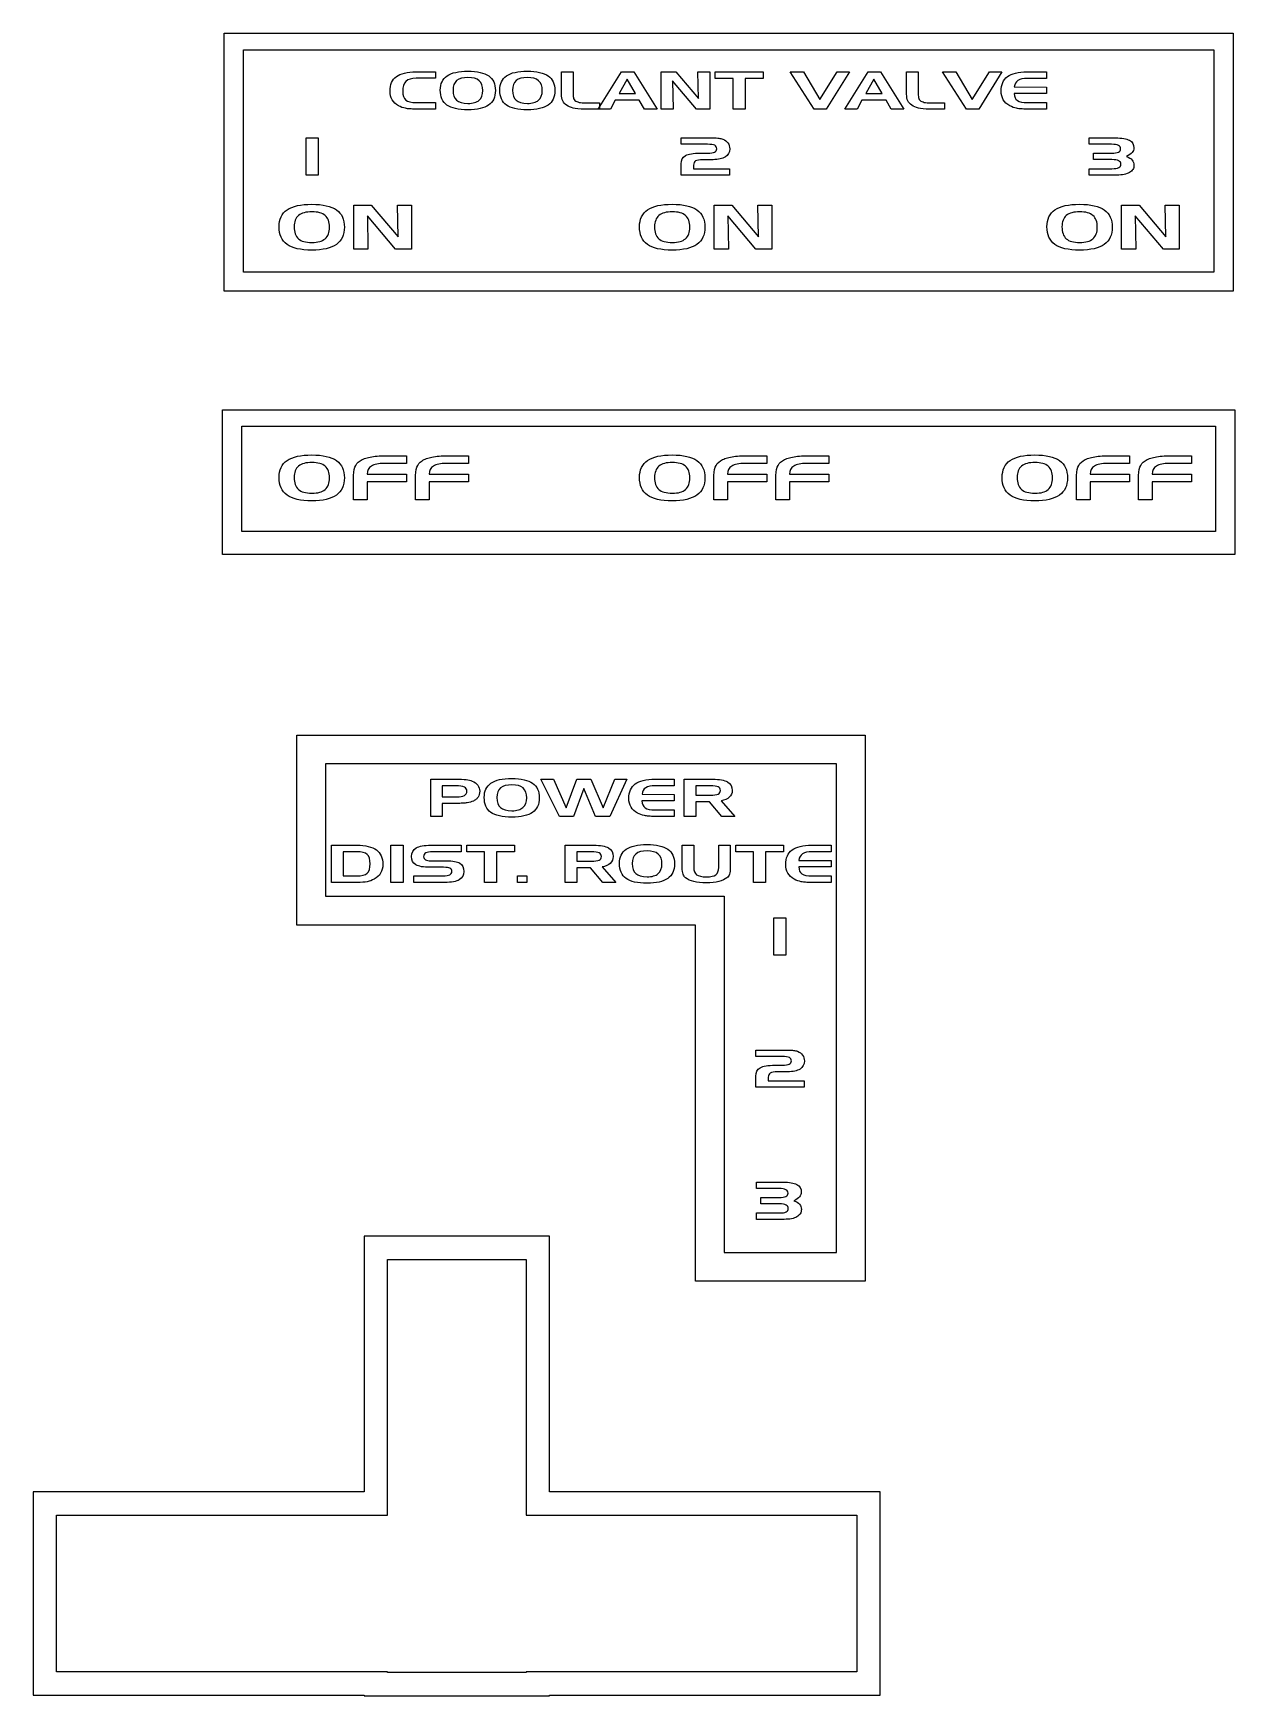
# Model space of a CAD drawing. Extents: x 17 to 557, y 291 to 716.
# Drawn here: x 249.9 to 556.6, y 291.2 to 715.6 of the extents above; entities that cross this region are included whole.
import ezdxf

# ---------------------------------------------------------------- set-up
doc = ezdxf.new("R2010")
doc.units = 0
doc.layers.add('Layer_1', color=7, linetype='CONTINUOUS')

msp = doc.modelspace()

# ---------------------------------------------------------------- linework, layer by layer
at = {"layer": 'Layer_1', "color": 7}
for points in [[(298.647168, 715.64146), (556.210472, 715.64146), (556.210472, 649.816429), (298.647168, 649.816429), (298.647168, 715.64146)], [(303.587112, 711.41802), (551.270656, 711.41802), (551.270656, 654.6113), (303.587112, 654.6113), (303.587112, 711.41802)], [(347.612336, 705.782684), (352.546088, 705.782684), (352.546088, 704.149076), (347.678208, 704.149084)], [(384.737352, 700.13094), (384.737352, 705.782692), (387.708144, 705.782692), (387.708144, 700.196812)], [(400.045816, 705.782692), (403.201048, 705.782692), (409.20192, 696.28406), (405.914944, 696.28406), (404.61728, 698.53686), (398.478088, 698.53686), (397.226528, 696.28406), (394.077888, 696.28406), (400.045816, 705.782692)], [(410.209744, 705.782692), (413.964408, 705.782692), (419.728136, 698.958436), (419.589808, 705.782692), (422.626472, 705.782692), (422.626472, 696.28406), (419.187992, 696.28406), (413.114664, 703.464028), (413.246408, 696.28406), (410.209744, 696.28406), (410.209744, 705.782692)], [(428.53512, 704.109564), (423.983416, 704.109564), (423.983416, 705.762932), (436.195936, 705.762932), (436.195936, 704.109564), (431.60472, 704.109564), (431.60472, 696.28406), (428.53512, 696.28406), (428.53512, 704.109564)], [(449.27796, 696.28406), (443.132176, 705.782692), (446.511368, 705.782692), (450.733712, 698.70154), (455.094384, 705.782692), (458.249616, 705.782692), (452.354144, 696.28406), (449.27796, 696.28406)], [(463.018688, 705.782692), (466.17392, 705.782692), (472.174784, 696.28406), (468.887816, 696.28406), (467.590152, 698.53686), (461.450952, 698.53686), (460.1994, 696.28406), (457.05076, 696.28406), (463.018688, 705.782692)], [(472.846688, 700.13094), (472.846688, 705.782692), (475.817472, 705.782692), (475.817472, 700.196812)], [(488.168328, 696.28406), (482.022544, 705.782692), (485.401736, 705.782692), (489.62408, 698.70154), (493.984752, 705.782692), (497.139984, 705.782692), (491.244512, 696.28406), (488.168328, 696.28406)], [(503.621712, 705.782652), (508.555464, 705.782652), (508.555464, 704.1227), (503.687584, 704.12274)], [(353.8174, 701.125596), (353.8174, 701.125596)], [(360.859032, 704.340116), (360.859032, 704.340116)], [(368.994128, 701.125596), (368.994128, 701.125596)], [(376.03576, 704.340116), (376.03576, 704.340116)], [(401.501576, 703.879012), (399.446392, 700.236332), (403.648976, 700.236332), (401.501576, 703.879012)], [(464.47444, 703.879012), (462.419264, 700.236332), (466.621848, 700.236332), (464.47444, 703.879012)], [(500.34132, 701.922636), (508.555464, 701.909436), (508.555464, 700.262652), (500.328152, 700.262652)], [(347.678208, 697.94402), (352.546088, 697.94402), (352.546088, 696.28406), (347.533288, 696.28406)], [(390.92924, 697.858388), (394.413832, 697.858388), (394.413832, 696.28406), (390.659168, 696.28406)], [(479.038576, 697.858388), (482.523168, 697.858388), (482.523168, 696.28406), (478.768504, 696.28406)], [(503.687584, 697.943988), (508.555464, 697.943988), (508.555464, 696.284028), (503.542664, 696.284028)], [(319.53144, 688.91966), (322.64056, 688.91966), (322.64056, 679.421036), (319.53144, 679.421036), (319.53144, 688.91966)], [(422.040216, 687.28606), (415.281832, 687.28606), (415.281832, 688.91966), (423.344464, 688.91966)], [(525.174776, 687.28606), (519.450568, 687.28606), (519.450568, 688.91966), (526.208952, 688.91966)], [(420.143128, 685.046436), (422.0468, 685.046436)], [(423.436688, 683.360132), (420.768904, 683.360132)], [(525.253824, 683.373308), (520.557208, 683.373308), (520.557208, 685.006916), (525.174776, 685.006916)], [(418.456824, 681.996596), (418.456824, 681.054636), (427.606336, 681.054636), (427.606336, 679.421036), (415.281832, 679.421036), (415.281832, 682.266668)], [(519.450568, 681.054636), (525.253824, 681.054636)], [(526.505376, 679.421036), (519.450568, 679.421036), (519.450568, 681.054636)], [(331.739672, 671.773372), (336.1928, 671.773372), (343.028736, 663.67962), (342.864672, 671.773372), (346.466232, 671.773372), (346.466232, 660.507748), (342.388112, 660.507748), (335.184984, 669.023372), (335.341232, 660.507748), (331.739672, 660.507748), (331.739672, 671.773372)], [(423.739672, 671.773372), (428.1928, 671.773372), (435.028736, 663.67962), (434.864672, 671.773372), (438.466232, 671.773372), (438.466232, 660.507748), (434.388112, 660.507748), (427.184984, 669.023372), (427.341232, 660.507748), (423.739672, 660.507748), (423.739672, 671.773372)], [(527.739696, 671.773372), (532.192824, 671.773372), (539.02876, 663.67962), (538.864696, 671.773372), (542.466256, 671.773372), (542.466256, 660.507748), (538.388136, 660.507748), (531.185008, 669.023372), (531.341256, 660.507748), (527.739696, 660.507748), (527.739696, 671.773372)], [(321.02092, 670.062436), (321.02092, 670.062436)], [(413.02092, 670.062436), (413.02092, 670.062436)], [(517.020944, 670.062436), (517.020944, 670.062436)], [(312.66936, 666.249932), (312.66936, 666.249932)], [(404.66936, 666.249932), (404.66936, 666.249932)], [(508.669384, 666.249932), (508.669384, 666.249932)], [(298.245216, 619.471988), (556.612456, 619.471988), (556.612456, 582.557315), (298.245216, 582.557315), (298.245216, 619.471988)], [(303.131376, 615.30234), (551.726392, 615.30234), (551.726392, 588.441296), (303.131376, 588.441296), (303.131376, 615.30234)], [(339.841232, 607.77338), (345.184984, 607.77338), (345.184984, 605.804636), (339.552176, 605.804636)], [(355.653736, 607.77338), (360.997488, 607.77338), (360.997488, 605.804636), (355.364672, 605.804636)], [(431.841232, 607.77338), (437.184984, 607.77338), (437.184984, 605.804636), (431.552176, 605.804636)], [(447.653736, 607.77338), (452.997488, 607.77338), (452.997488, 605.804636), (447.364672, 605.804636)], [(524.412696, 607.77338), (529.756448, 607.77338), (529.756448, 605.804636), (524.123632, 605.804636)], [(540.225192, 607.77338), (545.568944, 607.77338), (545.568944, 605.804636), (539.936136, 605.804636)], [(321.02092, 606.062444), (321.02092, 606.062444)], [(335.138112, 603.062444), (345.184984, 603.062444), (345.184984, 601.117132), (335.138112, 601.117132), (335.138112, 596.507756), (331.630296, 596.507756), (331.630296, 601.679636)], [(350.950608, 603.062444), (360.997488, 603.062444), (360.997488, 601.117132), (350.950608, 601.117132), (350.950608, 596.507756), (347.4428, 596.507756), (347.4428, 601.679636)], [(413.02092, 606.062444), (413.02092, 606.062444)], [(427.138112, 603.062444), (437.184984, 603.062444), (437.184984, 601.117132), (427.138112, 601.117132), (427.138112, 596.507756), (423.630296, 596.507756), (423.630296, 601.679636)], [(442.950608, 603.062444), (452.997488, 603.062444), (452.997488, 601.117132), (442.950608, 601.117132), (442.950608, 596.507756), (439.4428, 596.507756), (439.4428, 601.679636)], [(505.592384, 606.062444), (505.592384, 606.062444)], [(519.709568, 603.062444), (529.756448, 603.062444), (529.756448, 601.117132), (519.709568, 601.117132), (519.709568, 596.507756), (516.20176, 596.507756), (516.20176, 601.679636)], [(535.522072, 603.062444), (545.568944, 603.062444), (545.568944, 601.117132), (535.522072, 601.117132), (535.522072, 596.507756), (532.014256, 596.507756), (532.014256, 601.679636)], [(312.66936, 602.249948), (312.66936, 602.249948)], [(404.66936, 602.249948), (404.66936, 602.249948)], [(497.240824, 602.249948), (497.240824, 602.249948)], [(462.275, 536.439764), (462.275, 532.764764), (462.275, 400.689764), (462.275, 397.014764), (458.6, 397.014764), (422.6, 397.014764), (418.925, 397.014764), (418.925, 400.689764), (418.925, 487.964764), (320.825, 487.964764), (317.15, 487.964764), (317.15, 491.639764), (317.15, 532.764764), (317.15, 536.439764), (320.825, 536.439764), (458.6, 536.439764), (462.275, 536.439764), (462.275, 536.439764)], [(454.925, 529.089764), (324.5, 529.089764), (324.5, 495.314764), (422.6, 495.314764), (426.275, 495.314764), (426.275, 491.639764), (426.275, 404.364764), (454.925, 404.364764), (454.925, 529.089764), (454.925, 529.089764)], [(351.355568, 525.211268), (357.791184, 525.211268)], [(357.916336, 519.032548), (354.313184, 519.032548), (354.313184, 515.712636), (351.355568, 515.712636), (351.355568, 525.211268)], [(357.751664, 523.505204), (354.313184, 523.505204), (354.313184, 520.718852), (357.942688, 520.718852)], [(357.751664, 523.505204), (357.751664, 523.505204)], [(372.065472, 523.768692), (372.065472, 523.768692)], [(379.495744, 525.211268), (382.683912, 525.211268), (385.95112, 517.91274), (388.697952, 525.211268), (392.195712, 525.211268), (395.350944, 517.91274), (398.387608, 525.211268), (401.450616, 525.211268), (397.076768, 515.712636), (393.447264, 515.712636), (390.443536, 522.793796), (387.808688, 515.712636), (384.205536, 515.712636), (379.495744, 525.211268)], [(408.591056, 525.211228), (413.524816, 525.211228), (413.524816, 523.551276), (408.656928, 523.551316)], [(416.093784, 525.211268), (423.405488, 525.211268)], [(425.473848, 519.678084), (428.991368, 515.712636), (425.645112, 515.712636), (422.555752, 519.434364), (419.0514, 519.434364), (419.0514, 515.712636), (416.093784, 515.712636), (416.093784, 525.211268)], [(422.69408, 523.505204), (419.0514, 523.505204), (419.0514, 521.120668), (422.69408, 521.120668)], [(422.69408, 523.505204), (422.69408, 523.505204)], [(365.02384, 520.554172), (365.02384, 520.554172)], [(405.310672, 521.351212), (413.524816, 521.338012), (413.524816, 519.691228), (405.297496, 519.691228)], [(408.656928, 517.372564), (413.524816, 517.372564), (413.524816, 515.712604), (408.512016, 515.712604)], [(326.034672, 508.348236), (332.49664, 508.348236)], [(332.582272, 498.849612), (326.034672, 498.849612), (326.034672, 508.348236)], [(332.430768, 506.688284), (328.992288, 506.688284), (328.992288, 500.509564), (332.437352, 500.509564)], [(332.430768, 506.688284), (332.430768, 506.688284)], [(344.307344, 498.849612), (341.2114, 498.849612), (341.2114, 508.348236), (344.307344, 508.348236), (344.307344, 498.849612)], [(351.40168, 508.348236), (359.17448, 508.348236), (359.17448, 506.642172)], [(359.17448, 506.642172), (351.8496, 506.642172)], [(365.122648, 506.675108), (360.570952, 506.675108), (360.570952, 508.328476), (372.783472, 508.328476), (372.783472, 506.675108), (368.192248, 506.675108), (368.192248, 498.849612), (365.122648, 498.849612), (365.122648, 506.675108)], [(385.713992, 508.348236), (393.025696, 508.348236)], [(395.094048, 502.81506), (398.611568, 498.849612), (395.265312, 498.849612), (392.175952, 502.571332), (388.671608, 502.571332), (388.671608, 498.849612), (385.713992, 498.849612), (385.713992, 508.348236)], [(392.31428, 506.642172), (388.671608, 506.642172), (388.671608, 504.257636), (392.31428, 504.257636)], [(392.31428, 506.642172), (392.31428, 506.642172)], [(406.581984, 506.90566), (406.581984, 506.90566)], [(415.579968, 502.604268), (415.579968, 508.348236), (418.52444, 508.348236)], [(418.52444, 508.348236), (418.52444, 502.656964)], [(424.874424, 502.656964), (424.874424, 508.348236), (427.83204, 508.348236), (427.83204, 502.604268)], [(433.7868, 506.675108), (429.235104, 506.675108), (429.235104, 508.328476), (441.447624, 508.328476), (441.447624, 506.675108), (436.8564, 506.675108), (436.8564, 498.849612), (433.7868, 498.849612), (433.7868, 506.675108)], [(448.64076, 508.348212), (453.574512, 508.348212), (453.574512, 506.68826), (448.706632, 506.688284)], [(354.655712, 502.70966), (351.157952, 502.70966)], [(351.414848, 504.382796), (355.340776, 504.382796)], [(399.540352, 503.691148), (399.540352, 503.691148)], [(445.360376, 504.488188), (453.574512, 504.474988), (453.574512, 502.828204), (445.3472, 502.828204)], [(354.925784, 498.849612), (347.027832, 498.849612), (347.027832, 500.535916), (354.444928, 500.535916)], [(373.5344, 500.509564), (375.886, 500.509564), (375.886, 498.849612), (373.5344, 498.849612), (373.5344, 500.509564)], [(448.706632, 500.50954), (453.574512, 500.50954), (453.574512, 498.849588), (448.561712, 498.849588)], [(438.942456, 489.782676), (442.051576, 489.782676), (442.051576, 480.284052), (438.942456, 480.284052), (438.942456, 489.782676)], [(441.103032, 454.423012), (434.344648, 454.423012), (434.344648, 456.05662), (442.40728, 456.05662)], [(439.205944, 452.183396), (441.109616, 452.183396)], [(442.499504, 450.4971), (439.83172, 450.4971)], [(437.51964, 449.133564), (437.51964, 448.191604), (446.669152, 448.191604), (446.669152, 446.558004), (434.344648, 446.558004), (434.344648, 449.403628)], [(440.27964, 420.696956), (434.555432, 420.696956), (434.555432, 422.330564), (441.313816, 422.330564)], [(440.358688, 416.784204), (435.662072, 416.784204), (435.662072, 418.417812), (440.27964, 418.417812)], [(434.555432, 414.46554), (440.358688, 414.46554)], [(441.61024, 412.831932), (434.555432, 412.831932), (434.555432, 414.46554)], [(334.35, 408.514764), (334.35, 405.539764), (334.35, 343.239764), (252.875, 343.239764), (249.9, 343.239764), (249.9, 340.264764), (249.9, 294.314764), (249.9, 291.339764), (252.875, 291.339764), (334.35, 291.339764), (334.35, 291.214764), (337.325, 291.214764), (378.7, 291.214764), (381.675, 291.214764), (381.675, 291.339764), (463.125, 291.339764), (466.1, 291.339764), (466.1, 294.314764), (466.1, 340.264764), (466.1, 343.239764), (463.125, 343.239764), (381.675, 343.239764), (381.675, 405.539764), (381.675, 408.514764), (378.7, 408.514764), (337.325, 408.514764), (334.35, 408.514764), (334.35, 408.514764)], [(340.3, 402.564764), (375.725, 402.564764), (375.725, 340.264764), (375.725, 337.314764), (378.7, 337.314764), (460.15, 337.314764), (460.15, 297.289764), (378.7, 297.289764), (375.725, 297.289764), (375.725, 297.164764), (340.3, 297.164764), (340.3, 297.289764), (337.325, 297.289764), (255.85, 297.289764), (255.85, 337.314764), (337.325, 337.314764), (340.3, 337.314764), (340.3, 340.264764), (340.3, 402.564764), (340.3, 402.564764)]]:
    msp.add_lwpolyline(points, dxfattribs=at)
for points in [[(340.97252, 700.862108), (340.97252, 702.522052), (341.512656, 703.75714), (342.592952, 704.567356)], [(342.592952, 704.567356), (343.673232, 705.377564), (345.34636, 705.782676), (347.612336, 705.782684)], [(353.8174, 701.125596), (353.8174, 702.754804), (354.39268, 703.969028), (355.543224, 704.768276)], [(355.543224, 704.768276), (356.698168, 705.563108), (358.470104, 705.960532), (360.859032, 705.96054)], [(360.859032, 705.96054), (363.24356, 705.960532), (365.011104, 705.554332), (366.161664, 704.741924)], [(366.161664, 704.741924), (367.303424, 703.9339), (367.874304, 702.697716), (367.87432, 701.03338)], [(368.994128, 701.125596), (368.994128, 702.754804), (369.5694, 703.969028), (370.719952, 704.768276)], [(370.719952, 704.768276), (371.874896, 705.563108), (373.646824, 705.960532), (376.03576, 705.96054)], [(376.03576, 705.96054), (378.420288, 705.960532), (380.187832, 705.554332), (381.338392, 704.741924)], [(381.338392, 704.741924), (382.480144, 703.9339), (383.051032, 702.697716), (383.051048, 701.03338)], [(496.975304, 700.862076), (496.975304, 702.52202), (497.516544, 703.757108), (498.599032, 704.567324)], [(498.599032, 704.567324), (499.681512, 705.377532), (501.355736, 705.782644), (503.621712, 705.782652)], [(341.525832, 698.632364), (341.156952, 699.262532), (340.97252, 700.005772), (340.97252, 700.862108)], [(345.036768, 703.36522), (344.48784, 702.838244), (344.213376, 701.975332), (344.213384, 700.776476)], [(344.213384, 700.776476), (344.213376, 699.744492), (344.470272, 699.015524), (344.984072, 698.589556)], [(347.678208, 704.149084), (346.457384, 704.149076), (345.576912, 703.887788), (345.036768, 703.36522)], [(355.51688, 697.311652), (354.383896, 698.119676), (353.8174, 699.390988), (353.8174, 701.125596)], [(357.987048, 703.543068), (357.367856, 702.99414), (357.058264, 702.183924), (357.058264, 701.11242)], [(357.058264, 701.11242), (357.058264, 699.9443), (357.363464, 699.090172), (357.973872, 698.550036)], [(360.859032, 704.340116), (359.60308, 704.340108), (358.64576, 704.07442), (357.987048, 703.543068)], [(363.731016, 703.5299), (363.10304, 704.070036), (362.145712, 704.340108), (360.859032, 704.340116)], [(363.704672, 698.53686), (364.341416, 699.076996), (364.659792, 699.909172), (364.6598, 701.03338)], [(364.6598, 701.03338), (364.659792, 702.157572), (364.3502, 702.989748), (363.731016, 703.5299)], [(367.87432, 701.03338), (367.874304, 699.360244), (367.299032, 698.119676), (366.148496, 697.311652)], [(370.693608, 697.311652), (369.560624, 698.119676), (368.994128, 699.390988), (368.994128, 701.125596)], [(373.163776, 703.543068), (372.544584, 702.99414), (372.234992, 702.183924), (372.234992, 701.11242)], [(372.234992, 701.11242), (372.234992, 699.9443), (372.540192, 699.090172), (373.1506, 698.550036)], [(376.03576, 704.340116), (374.779808, 704.340108), (373.82248, 704.07442), (373.163776, 703.543068)], [(378.907744, 703.5299), (378.279768, 704.070036), (377.32244, 704.340108), (376.03576, 704.340116)], [(378.8814, 698.53686), (379.518144, 699.076996), (379.83652, 699.909172), (379.836528, 701.03338)], [(379.836528, 701.03338), (379.83652, 702.157572), (379.526928, 702.989748), (378.907744, 703.5299)], [(383.051048, 701.03338), (383.051032, 699.360244), (382.47576, 698.119676), (381.325216, 697.311652)], [(497.53192, 698.632332), (497.16084, 699.2625), (496.975304, 700.00574), (496.975304, 700.862076)], [(501.2734, 703.582596), (500.726664, 703.222492), (500.415976, 702.669172), (500.34132, 701.922636)], [(503.687584, 704.12274), (502.624856, 704.122732), (501.820128, 703.942684), (501.2734, 703.582596)], [(343.146264, 697.12062), (342.434856, 697.498284), (341.894712, 698.002196), (341.525832, 698.632364)], [(344.924792, 696.475084), (344.314376, 696.593652), (343.721536, 696.808828), (343.146264, 697.12062)], [(346.0446, 696.32358), (345.640584, 696.3543), (345.267312, 696.40482), (344.924792, 696.475084)], [(344.984072, 698.589556), (345.484688, 698.159196), (346.382736, 697.94402), (347.678208, 697.94402)], [(347.533288, 696.28406), (346.944832, 696.28406), (346.4486, 696.29726), (346.0446, 696.32358)], [(360.859032, 696.086452), (358.421792, 696.086452), (356.64108, 696.494852), (355.51688, 697.311652)], [(357.973872, 698.550036), (358.575496, 698.001108), (359.537216, 697.726644), (360.859032, 697.726644)], [(360.859032, 697.726644), (361.517736, 697.726644), (362.07984, 697.794724), (362.545336, 697.930844)], [(366.148496, 697.311652), (364.997928, 696.494852), (363.234776, 696.086452), (360.859032, 696.086452)], [(362.545336, 697.930844), (363.006424, 698.058196), (363.392872, 698.260196), (363.704672, 698.53686)], [(376.03576, 696.086452), (373.59852, 696.086452), (371.817808, 696.494852), (370.693608, 697.311652)], [(373.1506, 698.550036), (373.752224, 698.001108), (374.713936, 697.726644), (376.03576, 697.726644)], [(376.03576, 697.726644), (376.694464, 697.726644), (377.256568, 697.794724), (377.722064, 697.930844)], [(381.325216, 697.311652), (380.174656, 696.494852), (378.411504, 696.086452), (376.03576, 696.086452)], [(377.722064, 697.930844), (378.183152, 698.058196), (378.5696, 698.260196), (378.8814, 698.53686)], [(385.046944, 698.378764), (384.840544, 698.791556), (384.737352, 699.375612), (384.737352, 700.13094)], [(386.035008, 697.285308), (385.573912, 697.597092), (385.244552, 697.96158), (385.046944, 698.378764)], [(387.734488, 696.514612), (387.093336, 696.659532), (386.526848, 696.916428), (386.035008, 697.285308)], [(387.708144, 700.196812), (387.708136, 699.621532), (387.747664, 699.226308), (387.826712, 699.011132)], [(390.659168, 696.28406), (389.337352, 696.28406), (388.362456, 696.36094), (387.734488, 696.514612)], [(387.826712, 699.011132), (387.910144, 698.787164), (388.02212, 698.6159), (388.162656, 698.497332)], [(388.162656, 698.497332), (388.30756, 698.378764), (388.47444, 698.279956), (388.663272, 698.200916)], [(388.663272, 698.200916), (388.843312, 698.121876), (389.032144, 698.053804), (389.229768, 697.996716)], [(389.229768, 697.996716), (389.682072, 697.904492), (390.248568, 697.85838), (390.92924, 697.858388)], [(473.15628, 698.378764), (472.94988, 698.791556), (472.84668, 699.375612), (472.846688, 700.13094)], [(474.144344, 697.285308), (473.683248, 697.597092), (473.353888, 697.96158), (473.15628, 698.378764)], [(475.843824, 696.514612), (475.202672, 696.659532), (474.636184, 696.916428), (474.144344, 697.285308)], [(475.817472, 700.196812), (475.817472, 699.621532), (475.856992, 699.226308), (475.936048, 699.011132)], [(478.768504, 696.28406), (477.446688, 696.28406), (476.471792, 696.36094), (475.843824, 696.514612)], [(475.936048, 699.011132), (476.01948, 698.787164), (476.131456, 698.6159), (476.271984, 698.497332)], [(476.271984, 698.497332), (476.416896, 698.378764), (476.583776, 698.279956), (476.772608, 698.200916)], [(476.772608, 698.200916), (476.952648, 698.121876), (477.14148, 698.053804), (477.339104, 697.996716)], [(477.339104, 697.996716), (477.791408, 697.904492), (478.357904, 697.85838), (479.038576, 697.858388)], [(499.15564, 697.120588), (498.444232, 697.498252), (497.902992, 698.002164), (497.53192, 698.632332)], [(500.934168, 696.475052), (500.323752, 696.59362), (499.730912, 696.808796), (499.15564, 697.120588)], [(500.328152, 700.262652), (500.328144, 699.428284), (500.589432, 698.835444), (501.112016, 698.484132)], [(502.053976, 696.323548), (501.64996, 696.354268), (501.276688, 696.404788), (500.934168, 696.475052)], [(501.112016, 698.484132), (501.625808, 698.124028), (502.484328, 697.943988), (503.687584, 697.943988)], [(503.542664, 696.284028), (502.954208, 696.284028), (502.457976, 696.297228), (502.053976, 696.323548)], [(423.344464, 688.91966), (424.02952, 688.919652), (424.554288, 688.89334), (424.918792, 688.84062)], [(424.918792, 688.84062), (425.278872, 688.8055), (425.608232, 688.724236), (425.906856, 688.596892)], [(425.906856, 688.596892), (426.490904, 688.372924), (426.936632, 688.052348), (427.24404, 687.635172)], [(427.24404, 687.635172), (427.538256, 687.213588), (427.685368, 686.710772), (427.685376, 686.126724)], [(526.208952, 688.91966), (527.77668, 688.919652), (528.946992, 688.717644), (529.719888, 688.313644)], [(529.719888, 688.313644), (530.483984, 687.909628), (530.86604, 687.266284), (530.866048, 686.38362)], [(415.281832, 682.266668), (415.281832, 683.276692), (415.6562, 683.992492), (416.404936, 684.414068)], [(416.404936, 684.414068), (417.153664, 684.835644), (418.399728, 685.046428), (420.143128, 685.046436)], [(420.768904, 683.360132), (419.947704, 683.360132), (419.352664, 683.256932), (418.983792, 683.05054)], [(423.864848, 687.029156), (423.531096, 687.200412), (422.92288, 687.286052), (422.040216, 687.28606)], [(422.0468, 685.046436), (422.907512, 685.046428), (423.504744, 685.13206), (423.838504, 685.303332)], [(426.578744, 684.078132), (425.840976, 683.59946), (424.793624, 683.360132), (423.436688, 683.360132)], [(423.838504, 685.303332), (424.1898, 685.465812), (424.365464, 685.749052), (424.365472, 686.153068)], [(424.365472, 686.153068), (424.365464, 686.557076), (424.198584, 686.8491), (423.864848, 687.029156)], [(427.685376, 686.126724), (427.685368, 685.226476), (427.316488, 684.543612), (426.578744, 684.078132)], [(526.913776, 687.002812), (526.544888, 687.191636), (525.965224, 687.286052), (525.174776, 687.28606)], [(525.174776, 685.006916), (525.974008, 685.006908), (526.558064, 685.096932), (526.926952, 685.276988)], [(526.992824, 683.076884), (526.615152, 683.274492), (526.035488, 683.3733), (525.253824, 683.373308)], [(527.467096, 686.1399), (527.467088, 686.526332), (527.282648, 686.813972), (526.913776, 687.002812)], [(526.926952, 685.276988), (527.28704, 685.457028), (527.467088, 685.74466), (527.467096, 686.1399)], [(530.404952, 685.184764), (530.101936, 684.833444), (529.621072, 684.4997), (528.962368, 684.183524)], [(528.962368, 684.183524), (529.629856, 683.941988), (530.115104, 683.64118), (530.418128, 683.281084)], [(530.866048, 686.38362), (530.86604, 685.935692), (530.712336, 685.536068), (530.404952, 685.184764)], [(418.983792, 683.05054), (418.632472, 682.826572), (418.456816, 682.47526), (418.456824, 681.996596)], [(525.253824, 681.054636), (526.053056, 681.054636), (526.637112, 681.149052), (527.006, 681.337884)], [(529.733064, 680.086332), (528.986512, 679.642804), (527.910616, 679.421036), (526.505376, 679.421036)], [(527.546144, 682.213972), (527.546136, 682.591628), (527.361696, 682.879268), (526.992824, 683.076884)], [(527.006, 681.337884), (527.366088, 681.526716), (527.546136, 681.81874), (527.546144, 682.213972)], [(530.609152, 680.876788), (530.420312, 680.57378), (530.12828, 680.310292), (529.733064, 680.086332)], [(530.418128, 683.281084), (530.725512, 682.920988), (530.879216, 682.47526), (530.879224, 681.9439)], [(530.879224, 681.9439), (530.879216, 681.531108), (530.789192, 681.175404), (530.609152, 680.876788)], [(314.716232, 670.570244), (316.086024, 671.51294), (318.187584, 671.984292), (321.02092, 671.984308)], [(321.02092, 671.984308), (323.84904, 671.984292), (325.945392, 671.502524), (327.309984, 670.538996)], [(406.716232, 670.570244), (408.086024, 671.51294), (410.187584, 671.984292), (413.02092, 671.984308)], [(413.02092, 671.984308), (415.84904, 671.984292), (417.945392, 671.502524), (419.309984, 670.538996)], [(510.716256, 670.570244), (512.086048, 671.51294), (514.187608, 671.984292), (517.020944, 671.984308)], [(517.020944, 671.984308), (519.849064, 671.984292), (521.945416, 671.502524), (523.310008, 670.538996)], [(312.66936, 666.249932), (312.66936, 668.18222), (313.351648, 669.622316), (314.716232, 670.570244)], [(317.614672, 669.117116), (316.880296, 668.466068), (316.513104, 667.505132), (316.513112, 666.234308)], [(321.02092, 670.062436), (319.531336, 670.06242), (318.39592, 669.747316), (317.614672, 669.117116)], [(324.427176, 669.101492), (323.682368, 669.742108), (322.546952, 670.06242), (321.02092, 670.062436)], [(325.528736, 666.140556), (325.52872, 667.473884), (325.161536, 668.46086), (324.427176, 669.101492)], [(327.309984, 670.538996), (328.664136, 669.580652), (329.341216, 668.114508), (329.341232, 666.140556)], [(404.66936, 666.249932), (404.66936, 668.18222), (405.351648, 669.622316), (406.716232, 670.570244)], [(409.614672, 669.117116), (408.880296, 668.466068), (408.513104, 667.505132), (408.513112, 666.234308)], [(413.02092, 670.062436), (411.531336, 670.06242), (410.39592, 669.747316), (409.614672, 669.117116)], [(416.427176, 669.101492), (415.682368, 669.742108), (414.546952, 670.06242), (413.02092, 670.062436)], [(417.528736, 666.140556), (417.52872, 667.473884), (417.161536, 668.46086), (416.427176, 669.101492)], [(419.309984, 670.538996), (420.664136, 669.580652), (421.341216, 668.114508), (421.341232, 666.140556)], [(508.669384, 666.249932), (508.669384, 668.18222), (509.351672, 669.622316), (510.716256, 670.570244)], [(513.614696, 669.117116), (512.88032, 668.466068), (512.513128, 667.505132), (512.513136, 666.234308)], [(517.020944, 670.062436), (515.53136, 670.06242), (514.395944, 669.747316), (513.614696, 669.117116)], [(520.4272, 669.101492), (519.682392, 669.742108), (518.546976, 670.06242), (517.020944, 670.062436)], [(521.52876, 666.140556), (521.528744, 667.473884), (521.16156, 668.46086), (520.4272, 669.101492)], [(523.310008, 670.538996), (524.66416, 669.580652), (525.34124, 668.114508), (525.341256, 666.140556)], [(314.684984, 661.726492), (313.341232, 662.684828), (312.66936, 664.192636), (312.66936, 666.249932)], [(316.513112, 666.234308), (316.513104, 664.848884), (316.875088, 663.835868), (317.599048, 663.195244)], [(317.599048, 663.195244), (318.312584, 662.544204), (319.453208, 662.218684), (321.02092, 662.218684)], [(321.02092, 662.218684), (321.80216, 662.218684), (322.468832, 662.299412), (323.02092, 662.460868)], [(323.02092, 662.460868), (323.567784, 662.611908), (324.02612, 662.851492), (324.39592, 663.17962)], [(324.39592, 663.17962), (325.15112, 663.820244), (325.52872, 664.80722), (325.528736, 666.140556)], [(329.341232, 666.140556), (329.341216, 664.15618), (328.658928, 662.684828), (327.29436, 661.726492)], [(406.684984, 661.726492), (405.341232, 662.684828), (404.66936, 664.192636), (404.66936, 666.249932)], [(408.513112, 666.234308), (408.513104, 664.848884), (408.875088, 663.835868), (409.599048, 663.195244)], [(409.599048, 663.195244), (410.312584, 662.544204), (411.453208, 662.218684), (413.02092, 662.218684)], [(413.02092, 662.218684), (413.80216, 662.218684), (414.468832, 662.299412), (415.02092, 662.460868)], [(415.02092, 662.460868), (415.567784, 662.611908), (416.02612, 662.851492), (416.39592, 663.17962)], [(416.39592, 663.17962), (417.15112, 663.820244), (417.52872, 664.80722), (417.528736, 666.140556)], [(421.341232, 666.140556), (421.341216, 664.15618), (420.658928, 662.684828), (419.29436, 661.726492)], [(510.685008, 661.726492), (509.341256, 662.684828), (508.669384, 664.192636), (508.669384, 666.249932)], [(512.513136, 666.234308), (512.513128, 664.848884), (512.875112, 663.835868), (513.599072, 663.195244)], [(513.599072, 663.195244), (514.312608, 662.544204), (515.453232, 662.218684), (517.020944, 662.218684)], [(517.020944, 662.218684), (517.802184, 662.218684), (518.468856, 662.299412), (519.020944, 662.460868)], [(519.020944, 662.460868), (519.567808, 662.611908), (520.026144, 662.851492), (520.395944, 663.17962)], [(520.395944, 663.17962), (521.151144, 663.820244), (521.528744, 664.80722), (521.52876, 666.140556)], [(525.341256, 666.140556), (525.34124, 664.15618), (524.658952, 662.684828), (523.294384, 661.726492)], [(321.02092, 660.273372), (318.130288, 660.273372), (316.018312, 660.757748), (314.684984, 661.726492)], [(327.29436, 661.726492), (325.92976, 660.757748), (323.838616, 660.273372), (321.02092, 660.273372)], [(413.02092, 660.273372), (410.130288, 660.273372), (408.018312, 660.757748), (406.684984, 661.726492)], [(419.29436, 661.726492), (417.92976, 660.757748), (415.838616, 660.273372), (413.02092, 660.273372)], [(517.020944, 660.273372), (514.13032, 660.273372), (512.018336, 660.757748), (510.685008, 661.726492)], [(523.294384, 661.726492), (521.929784, 660.757748), (519.83864, 660.273372), (517.020944, 660.273372)], [(314.716232, 606.57026), (316.086024, 607.512956), (318.187584, 607.984308), (321.02092, 607.984316)], [(321.02092, 607.984316), (323.84904, 607.984308), (325.945392, 607.50254), (327.309984, 606.539004)], [(333.325608, 606.492132), (333.64852, 606.695244), (334.028728, 606.882748), (334.466232, 607.054636)], [(334.466232, 607.054636), (334.893312, 607.216076), (335.362064, 607.348892), (335.872488, 607.453068)], [(335.872488, 607.453068), (336.961024, 607.666604), (338.283936, 607.773372), (339.841232, 607.77338)], [(349.138112, 606.492132), (349.461024, 606.695244), (349.841232, 606.882748), (350.278736, 607.054636)], [(350.278736, 607.054636), (350.705816, 607.216076), (351.17456, 607.348892), (351.684984, 607.453068)], [(351.684984, 607.453068), (352.77352, 607.666604), (354.096432, 607.773372), (355.653736, 607.77338)], [(406.716232, 606.57026), (408.086024, 607.512956), (410.187584, 607.984308), (413.02092, 607.984316)], [(413.02092, 607.984316), (415.84904, 607.984308), (417.945392, 607.50254), (419.309984, 606.539004)], [(425.325608, 606.492132), (425.64852, 606.695244), (426.028728, 606.882748), (426.466232, 607.054636)], [(426.466232, 607.054636), (426.893312, 607.216076), (427.362064, 607.348892), (427.872488, 607.453068)], [(427.872488, 607.453068), (428.961024, 607.666604), (430.283936, 607.773372), (431.841232, 607.77338)], [(441.138112, 606.492132), (441.461024, 606.695244), (441.841232, 606.882748), (442.278736, 607.054636)], [(442.278736, 607.054636), (442.705816, 607.216076), (443.17456, 607.348892), (443.684984, 607.453068)], [(443.684984, 607.453068), (444.77352, 607.666604), (446.096432, 607.773372), (447.653736, 607.77338)], [(499.287696, 606.57026), (500.65748, 607.512956), (502.75904, 607.984308), (505.592384, 607.984316)], [(505.592384, 607.984316), (508.420496, 607.984308), (510.516848, 607.50254), (511.881448, 606.539004)], [(517.897072, 606.492132), (518.219984, 606.695244), (518.600192, 606.882748), (519.037696, 607.054636)], [(519.037696, 607.054636), (519.464776, 607.216076), (519.93352, 607.348892), (520.443944, 607.453068)], [(520.443944, 607.453068), (521.53248, 607.666604), (522.855392, 607.773372), (524.412696, 607.77338)], [(533.709568, 606.492132), (534.03248, 606.695244), (534.412688, 606.882748), (534.850192, 607.054636)], [(534.850192, 607.054636), (535.277272, 607.216076), (535.746024, 607.348892), (536.256448, 607.453068)], [(536.256448, 607.453068), (537.344984, 607.666604), (538.667896, 607.773372), (540.225192, 607.77338)], [(312.66936, 602.249948), (312.66936, 604.182228), (313.351648, 605.622332), (314.716232, 606.57026)], [(317.614672, 605.117132), (316.880296, 604.466084), (316.513104, 603.505148), (316.513112, 602.234316)], [(321.02092, 606.062444), (319.531336, 606.062436), (318.39592, 605.747332), (317.614672, 605.117132)], [(324.427176, 605.101508), (323.682368, 605.742124), (322.546952, 606.062436), (321.02092, 606.062444)], [(325.528736, 602.140572), (325.52872, 603.4739), (325.161536, 604.460876), (324.427176, 605.101508)], [(327.309984, 606.539004), (328.664136, 605.580668), (329.341216, 604.114524), (329.341232, 602.140572)], [(331.630296, 601.679636), (331.630296, 603.158796), (331.757904, 604.213476), (332.013112, 604.843692)], [(332.013112, 604.843692), (332.24748, 605.515564), (332.684984, 606.065036), (333.325608, 606.492132)], [(336.224048, 605.14838), (335.500088, 604.710876), (335.138104, 604.015564), (335.138112, 603.062444)], [(339.552176, 605.804636), (338.04696, 605.80462), (336.937584, 605.585876), (336.224048, 605.14838)], [(347.4428, 601.679636), (347.4428, 603.158796), (347.5704, 604.213476), (347.825608, 604.843692)], [(347.825608, 604.843692), (348.059984, 605.515564), (348.49748, 606.065036), (349.138112, 606.492132)], [(352.036544, 605.14838), (351.312584, 604.710876), (350.950608, 604.015564), (350.950608, 603.062444)], [(355.364672, 605.804636), (353.859456, 605.80462), (352.75008, 605.585876), (352.036544, 605.14838)], [(404.66936, 602.249948), (404.66936, 604.182228), (405.351648, 605.622332), (406.716232, 606.57026)], [(409.614672, 605.117132), (408.880296, 604.466084), (408.513104, 603.505148), (408.513112, 602.234316)], [(413.02092, 606.062444), (411.531336, 606.062436), (410.39592, 605.747332), (409.614672, 605.117132)], [(416.427176, 605.101508), (415.682368, 605.742124), (414.546952, 606.062436), (413.02092, 606.062444)], [(417.528736, 602.140572), (417.52872, 603.4739), (417.161536, 604.460876), (416.427176, 605.101508)], [(419.309984, 606.539004), (420.664136, 605.580668), (421.341216, 604.114524), (421.341232, 602.140572)], [(423.630296, 601.679636), (423.630296, 603.158796), (423.757904, 604.213476), (424.013112, 604.843692)], [(424.013112, 604.843692), (424.24748, 605.515564), (424.684984, 606.065036), (425.325608, 606.492132)], [(428.224048, 605.14838), (427.500088, 604.710876), (427.138104, 604.015564), (427.138112, 603.062444)], [(431.552176, 605.804636), (430.04696, 605.80462), (428.937584, 605.585876), (428.224048, 605.14838)], [(439.4428, 601.679636), (439.4428, 603.158796), (439.5704, 604.213476), (439.825608, 604.843692)], [(439.825608, 604.843692), (440.059984, 605.515564), (440.49748, 606.065036), (441.138112, 606.492132)], [(444.036544, 605.14838), (443.312584, 604.710876), (442.950608, 604.015564), (442.950608, 603.062444)], [(447.364672, 605.804636), (445.859456, 605.80462), (444.75008, 605.585876), (444.036544, 605.14838)], [(497.240824, 602.249948), (497.240816, 604.182228), (497.923112, 605.622332), (499.287696, 606.57026)], [(502.186136, 605.117132), (501.451752, 604.466084), (501.084568, 603.505148), (501.084568, 602.234316)], [(505.592384, 606.062444), (504.102792, 606.062436), (502.967376, 605.747332), (502.186136, 605.117132)], [(508.998632, 605.101508), (508.253832, 605.742124), (507.118416, 606.062436), (505.592384, 606.062444)], [(510.100192, 602.140572), (510.100184, 603.4739), (509.732992, 604.460876), (508.998632, 605.101508)], [(511.881448, 606.539004), (513.235592, 605.580668), (513.91268, 604.114524), (513.912696, 602.140572)], [(516.20176, 601.679636), (516.20176, 603.158796), (516.32936, 604.213476), (516.584568, 604.843692)], [(516.584568, 604.843692), (516.818944, 605.515564), (517.25644, 606.065036), (517.897072, 606.492132)], [(520.795504, 605.14838), (520.071544, 604.710876), (519.709568, 604.015564), (519.709568, 603.062444)], [(524.123632, 605.804636), (522.618416, 605.80462), (521.50904, 605.585876), (520.795504, 605.14838)], [(532.014256, 601.679636), (532.014256, 603.158796), (532.141864, 604.213476), (532.397072, 604.843692)], [(532.397072, 604.843692), (532.63144, 605.515564), (533.068944, 606.065036), (533.709568, 606.492132)], [(536.608008, 605.14838), (535.88404, 604.710876), (535.522064, 604.015564), (535.522072, 603.062444)], [(539.936136, 605.804636), (538.43092, 605.80462), (537.321544, 605.585876), (536.608008, 605.14838)], [(314.684984, 597.726508), (313.341232, 598.684836), (312.66936, 600.192652), (312.66936, 602.249948)], [(316.513112, 602.234316), (316.513104, 600.8489), (316.875088, 599.835876), (317.599048, 599.19526)], [(317.599048, 599.19526), (318.312584, 598.544212), (319.453208, 598.218692), (321.02092, 598.218692)], [(321.02092, 598.218692), (321.80216, 598.218692), (322.468832, 598.29942), (323.02092, 598.460884)], [(323.02092, 598.460884), (323.567784, 598.611924), (324.02612, 598.851508), (324.39592, 599.179636)], [(324.39592, 599.179636), (325.15112, 599.820252), (325.52872, 600.807236), (325.528736, 602.140572)], [(329.341232, 602.140572), (329.341216, 600.156188), (328.658928, 598.684836), (327.29436, 597.726508)], [(406.684984, 597.726508), (405.341232, 598.684836), (404.66936, 600.192652), (404.66936, 602.249948)], [(408.513112, 602.234316), (408.513104, 600.8489), (408.875088, 599.835876), (409.599048, 599.19526)], [(409.599048, 599.19526), (410.312584, 598.544212), (411.453208, 598.218692), (413.02092, 598.218692)], [(413.02092, 598.218692), (413.80216, 598.218692), (414.468832, 598.29942), (415.02092, 598.460884)], [(415.02092, 598.460884), (415.567784, 598.611924), (416.02612, 598.851508), (416.39592, 599.179636)], [(416.39592, 599.179636), (417.15112, 599.820252), (417.52872, 600.807236), (417.528736, 602.140572)], [(421.341232, 602.140572), (421.341216, 600.156188), (420.658928, 598.684836), (419.29436, 597.726508)], [(499.256448, 597.726508), (497.912696, 598.684836), (497.240816, 600.192652), (497.240824, 602.249948)], [(501.084568, 602.234316), (501.084568, 600.8489), (501.446544, 599.835876), (502.170504, 599.19526)], [(502.170504, 599.19526), (502.88404, 598.544212), (504.024664, 598.218692), (505.592384, 598.218692)], [(505.592384, 598.218692), (506.373624, 598.218692), (507.040288, 598.29942), (507.592384, 598.460884)], [(507.592384, 598.460884), (508.139248, 598.611924), (508.597576, 598.851508), (508.967384, 599.179636)], [(508.967384, 599.179636), (509.722576, 599.820252), (510.100184, 600.807236), (510.100192, 602.140572)], [(513.912696, 602.140572), (513.91268, 600.156188), (513.230384, 598.684836), (511.865824, 597.726508)], [(321.02092, 596.27338), (318.130288, 596.27338), (316.018312, 596.757756), (314.684984, 597.726508)], [(327.29436, 597.726508), (325.92976, 596.757756), (323.838616, 596.27338), (321.02092, 596.27338)], [(413.02092, 596.27338), (410.130288, 596.27338), (408.018312, 596.757756), (406.684984, 597.726508)], [(419.29436, 597.726508), (417.92976, 596.757756), (415.838616, 596.27338), (413.02092, 596.27338)], [(505.592384, 596.27338), (502.701752, 596.27338), (500.589776, 596.757756), (499.256448, 597.726508)], [(511.865824, 597.726508), (510.501224, 596.757756), (508.41008, 596.27338), (505.592384, 596.27338)], [(359.95176, 523.18902), (359.521392, 523.399804), (358.788024, 523.505196), (357.751664, 523.505204)], [(357.791184, 525.211268), (358.871464, 525.21126), (359.745352, 525.171748), (360.412856, 525.0927)], [(360.58412, 522.108732), (360.584112, 522.61374), (360.37332, 522.973836), (359.95176, 523.18902)], [(359.958344, 521.067972), (360.37552, 521.296316), (360.584112, 521.643236), (360.58412, 522.108732)], [(360.412856, 525.0927), (361.075952, 525.000468), (361.578768, 524.877508), (361.921304, 524.72382)], [(361.921304, 524.72382), (362.566832, 524.45594), (363.05428, 524.102428), (363.383648, 523.663292)], [(363.383648, 523.663292), (363.704208, 523.219756), (363.864496, 522.701572), (363.864512, 522.108732)], [(363.864512, 522.108732), (363.864496, 521.533452), (363.739336, 521.048204), (363.48904, 520.65298)], [(365.02384, 520.554172), (365.02384, 522.18338), (365.599112, 523.397604), (366.749664, 524.196852)], [(366.749664, 524.196852), (367.904608, 524.991692), (369.676536, 525.389108), (372.065472, 525.389124)], [(369.193488, 522.971644), (368.574296, 522.422716), (368.264704, 521.6125), (368.264704, 520.540996)], [(372.065472, 523.768692), (370.80952, 523.768684), (369.852192, 523.503004), (369.193488, 522.971644)], [(372.065472, 525.389124), (374.45, 525.389108), (376.217544, 524.982908), (377.368104, 524.1705)], [(374.937456, 522.958476), (374.309472, 523.498612), (373.352152, 523.768684), (372.065472, 523.768692)], [(375.86624, 520.461956), (375.866232, 521.586148), (375.55664, 522.418324), (374.937456, 522.958476)], [(377.368104, 524.1705), (378.509856, 523.362476), (379.080744, 522.126292), (379.08076, 520.461956)], [(401.944656, 520.290652), (401.944656, 521.950596), (402.485896, 523.185684), (403.568376, 523.995908)], [(403.568376, 523.995908), (404.650856, 524.806108), (406.325088, 525.21122), (408.591056, 525.211228)], [(406.242752, 523.011172), (405.696016, 522.651068), (405.38532, 522.097748), (405.310672, 521.351212)], [(408.656928, 523.551316), (407.5942, 523.551308), (406.789472, 523.37126), (406.242752, 523.011172)], [(424.755848, 523.241716), (424.369392, 523.417372), (423.682144, 523.505196), (422.69408, 523.505204)], [(423.405488, 525.211268), (425.096176, 525.21126), (426.337848, 524.97742), (427.130504, 524.50974)], [(424.749264, 521.39074), (425.131304, 521.59274), (425.322328, 521.904524), (425.322344, 522.326108)], [(425.322344, 522.326108), (425.322328, 522.75646), (425.133504, 523.06166), (424.755848, 523.241716)], [(427.130504, 524.50974), (427.923144, 524.042044), (428.319472, 523.322956), (428.31948, 522.35246)], [(428.31948, 522.35246), (428.319472, 521.641044), (428.075744, 521.052596), (427.588312, 520.587108)], [(359.523592, 519.072068), (359.036136, 519.045748), (358.500384, 519.032548), (357.916336, 519.032548)], [(357.942688, 520.718852), (358.86048, 520.718844), (359.532368, 520.83522), (359.958344, 521.067972)], [(360.656584, 519.170876), (360.388696, 519.131356), (360.011032, 519.098396), (359.523592, 519.072068)], [(362.250664, 519.638564), (361.771984, 519.414596), (361.240624, 519.2587), (360.656584, 519.170876)], [(362.975248, 520.09966), (362.76884, 519.928396), (362.527312, 519.774692), (362.250664, 519.638564)], [(363.48904, 520.65298), (363.344112, 520.455364), (363.172848, 520.270924), (362.975248, 520.09966)], [(366.72332, 516.740228), (365.590336, 517.548252), (365.02384, 518.819564), (365.02384, 520.554172)], [(368.264704, 520.540996), (368.264704, 519.372876), (368.569904, 518.518748), (369.180312, 517.978612)], [(369.180312, 517.978612), (369.781936, 517.429684), (370.743648, 517.15522), (372.065472, 517.15522)], [(373.751776, 517.35942), (374.212864, 517.486772), (374.599312, 517.688772), (374.911112, 517.965436)], [(374.911112, 517.965436), (375.547856, 518.50558), (375.866232, 519.337748), (375.86624, 520.461956)], [(379.08076, 520.461956), (379.080744, 518.78882), (378.505464, 517.548252), (377.354928, 516.740228)], [(402.501264, 518.060908), (402.130192, 518.691076), (401.944656, 519.434316), (401.944656, 520.290652)], [(404.124992, 516.549164), (403.413576, 516.926828), (402.872336, 517.43074), (402.501264, 518.060908)], [(405.297496, 519.691228), (405.297496, 518.85686), (405.558784, 518.26402), (406.081368, 517.912708)], [(406.081368, 517.912708), (406.595152, 517.552612), (407.45368, 517.372564), (408.656928, 517.372564)], [(422.69408, 521.120668), (423.660184, 521.12066), (424.34524, 521.210684), (424.749264, 521.39074)], [(427.588312, 520.587108), (427.10524, 520.11722), (426.400424, 519.81422), (425.473848, 519.678084)], [(372.065472, 515.515028), (369.628232, 515.515028), (367.84752, 515.923428), (366.72332, 516.740228)], [(372.065472, 517.15522), (372.724176, 517.15522), (373.28628, 517.2233), (373.751776, 517.35942)], [(377.354928, 516.740228), (376.204368, 515.923428), (374.441216, 515.515028), (372.065472, 515.515028)], [(405.903512, 515.903628), (405.293104, 516.022196), (404.700264, 516.237372), (404.124992, 516.549164)], [(407.02332, 515.752124), (406.619312, 515.782844), (406.24604, 515.833364), (405.903512, 515.903628)], [(408.512016, 515.712604), (407.92356, 515.712604), (407.427328, 515.725804), (407.02332, 515.752124)], [(335.157832, 506.016396), (334.652816, 506.464316), (333.743792, 506.688276), (332.430768, 506.688284)], [(332.49664, 508.348236), (334.745032, 508.348228), (336.413768, 507.947516), (337.502848, 507.146092)], [(335.895592, 503.598924), (335.895584, 504.749468), (335.649664, 505.555292), (335.157832, 506.016396)], [(337.502848, 507.146092), (338.591904, 506.344652), (339.13644, 505.105172), (339.136456, 503.42766)], [(346.461336, 505.436732), (346.461336, 506.433572), (346.85876, 507.171332), (347.653608, 507.650004)], [(347.57456, 503.355204), (346.832408, 503.807508), (346.461336, 504.501356), (346.461336, 505.436732)], [(347.653608, 507.650004), (348.444056, 508.115484), (349.693416, 508.348228), (351.40168, 508.348236)], [(350.1106, 506.365516), (349.74172, 506.167892), (349.55728, 505.849516), (349.55728, 505.41038)], [(349.55728, 505.41038), (349.55728, 505.076628), (349.713176, 504.819732), (350.024968, 504.639692)], [(351.8496, 506.642172), (351.05036, 506.642164), (350.470688, 506.549948), (350.1106, 506.365516)], [(394.376056, 506.378692), (393.9896, 506.55434), (393.302344, 506.642164), (392.31428, 506.642172)], [(393.025696, 508.348236), (394.716376, 508.348228), (395.958048, 508.114388), (396.750712, 507.646708)], [(394.369464, 504.527708), (394.751504, 504.729708), (394.942536, 505.0415), (394.942544, 505.463076)], [(394.942544, 505.463076), (394.942536, 505.893428), (394.753704, 506.198636), (394.376056, 506.378692)], [(396.750712, 507.646708), (397.543344, 507.17902), (397.939672, 506.459924), (397.939688, 505.489428)], [(397.939688, 505.489428), (397.939672, 504.778012), (397.695944, 504.189564), (397.208512, 503.724076)], [(399.540352, 503.691148), (399.540352, 505.320356), (400.115632, 506.53458), (401.266184, 507.33382)], [(401.266184, 507.33382), (402.42112, 508.12866), (404.193056, 508.526084), (406.581984, 508.526092)], [(403.71, 506.10862), (403.090808, 505.559684), (402.781216, 504.749468), (402.781216, 503.677972)], [(406.581984, 506.90566), (405.32604, 506.905652), (404.368712, 506.639972), (403.71, 506.10862)], [(406.581984, 508.526092), (408.966512, 508.526084), (410.734056, 508.119876), (411.884616, 507.307476)], [(409.453976, 506.095444), (408.825992, 506.63558), (407.868664, 506.905652), (406.581984, 506.90566)], [(410.38276, 503.598924), (410.382744, 504.723124), (410.073152, 505.555292), (409.453976, 506.095444)], [(411.884616, 507.307476), (413.026376, 506.499444), (413.597256, 505.263268), (413.597272, 503.598924)], [(441.994352, 503.427636), (441.994352, 505.08758), (442.535592, 506.322668), (443.61808, 507.132892)], [(443.61808, 507.132892), (444.70056, 507.9431), (446.374784, 508.348204), (448.64076, 508.348212)], [(446.292448, 506.14814), (445.745712, 505.788036), (445.435024, 505.234716), (445.360376, 504.488188)], [(448.706632, 506.688284), (447.643904, 506.688276), (446.839176, 506.508228), (446.292448, 506.14814)], [(332.437352, 500.509564), (333.750376, 500.509564), (334.657208, 500.735724), (335.157832, 501.188036)], [(335.157832, 501.188036), (335.649664, 501.62718), (335.895584, 502.430804), (335.895592, 503.598924)], [(338.583136, 501.188036), (338.205464, 500.546892), (337.66532, 500.046268), (336.962704, 499.686172)], [(339.136456, 503.42766), (339.13644, 502.571332), (338.952, 501.824788), (338.583136, 501.188036)], [(351.157952, 502.70966), (349.541912, 502.70966), (348.347448, 502.924836), (347.57456, 503.355204)], [(350.024968, 504.639692), (350.367496, 504.46842), (350.830784, 504.382788), (351.414848, 504.382796)], [(356.276144, 502.46594), (355.951168, 502.62842), (355.411024, 502.70966), (354.655712, 502.70966)], [(355.340776, 504.382796), (356.969976, 504.382788), (358.126016, 504.176388), (358.808896, 503.763604)], [(356.223448, 500.792812), (356.574752, 500.955292), (356.750408, 501.229756), (356.750416, 501.616204)], [(356.750416, 501.616204), (356.750408, 501.99386), (356.59232, 502.277108), (356.276144, 502.46594)], [(359.833192, 501.682076), (359.833176, 500.702788), (359.442344, 499.98918), (358.66068, 499.54126)], [(358.808896, 503.763604), (359.491744, 503.350804), (359.833176, 502.656964), (359.833192, 501.682076)], [(392.31428, 504.257636), (393.280384, 504.257628), (393.965448, 504.347652), (394.369464, 504.527708)], [(397.208512, 503.724076), (396.725448, 503.254196), (396.020624, 502.951188), (395.094048, 502.81506)], [(401.239832, 499.877204), (400.106848, 500.68522), (399.540352, 501.956532), (399.540352, 503.691148)], [(402.781216, 503.677972), (402.781216, 502.509852), (403.086416, 501.655724), (403.696832, 501.11558)], [(403.696832, 501.11558), (404.298448, 500.566652), (405.260168, 500.292188), (406.581984, 500.292188)], [(408.268288, 500.496388), (408.729376, 500.62374), (409.115824, 500.825748), (409.427624, 501.102404)], [(409.427624, 501.102404), (410.064368, 501.642548), (410.382744, 502.474716), (410.38276, 503.598924)], [(413.597272, 503.598924), (413.597256, 501.925796), (413.021984, 500.68522), (411.871448, 499.877204)], [(415.771, 500.97066), (415.643648, 501.374668), (415.579968, 501.919204), (415.579968, 502.604268)], [(416.377016, 500.055052), (416.109136, 500.287796), (415.907128, 500.593004), (415.771, 500.97066)], [(418.52444, 502.656964), (418.524432, 501.783076), (418.761568, 501.170468), (419.235848, 500.819156)], [(424.163016, 500.805988), (424.637272, 501.148516), (424.874416, 501.765508), (424.874424, 502.656964)], [(427.6344, 500.997012), (427.502648, 500.58422), (427.289664, 500.270228), (426.995448, 500.055052)], [(427.77932, 501.70842), (427.7442, 501.449324), (427.695872, 501.212188), (427.6344, 500.997012)], [(427.83204, 502.604268), (427.832024, 502.270516), (427.81444, 501.9719), (427.77932, 501.70842)], [(442.550968, 501.197892), (442.179888, 501.82806), (441.994352, 502.571308), (441.994352, 503.427636)], [(444.174688, 499.686148), (443.46328, 500.063812), (442.92204, 500.567724), (442.550968, 501.197892)], [(445.3472, 502.828204), (445.347192, 501.993836), (445.60848, 501.400996), (446.131064, 501.049684)], [(446.131064, 501.049684), (446.644856, 500.689588), (447.503376, 500.50954), (448.706632, 500.50954)], [(335.157832, 499.040636), (334.529856, 498.913284), (333.671336, 498.849612), (332.582272, 498.849612)], [(336.962704, 499.686172), (336.387416, 499.383164), (335.7858, 499.167988), (335.157832, 499.040636)], [(354.444928, 500.535916), (355.30124, 500.535908), (355.89408, 500.621548), (356.223448, 500.792812)], [(358.66068, 499.54126), (357.879, 499.080156), (356.634032, 498.849612), (354.925784, 498.849612)], [(406.581984, 498.651996), (404.144744, 498.651996), (402.364032, 499.060396), (401.239832, 499.877204)], [(406.581984, 500.292188), (407.240688, 500.292188), (407.802792, 500.360268), (408.268288, 500.496388)], [(411.871448, 499.877204), (410.72088, 499.060396), (408.957736, 498.651996), (406.581984, 498.651996)], [(418.534296, 499.053812), (417.68016, 499.260204), (416.961072, 499.593956), (416.377016, 500.055052)], [(421.692816, 498.74422), (420.441264, 498.74422), (419.388416, 498.847412), (418.534296, 499.053812)], [(419.235848, 500.819156), (419.714504, 500.45906), (420.533504, 500.279012), (421.69284, 500.279012)], [(424.900744, 499.080156), (424.03124, 498.856196), (422.961928, 498.74422), (421.692816, 498.74422)], [(421.69284, 500.279012), (422.852168, 500.279012), (423.67556, 500.454668), (424.163016, 500.805988)], [(426.995448, 500.055052), (426.46408, 499.6203), (425.765848, 499.29534), (424.900744, 499.080156)], [(445.953216, 499.040612), (445.3428, 499.15918), (444.74996, 499.374356), (444.174688, 499.686148)], [(447.073024, 498.889108), (446.669008, 498.919828), (446.295736, 498.970348), (445.953216, 499.040612)], [(448.561712, 498.849588), (447.973256, 498.849588), (447.477032, 498.862788), (447.073024, 498.889108)], [(442.927664, 454.166116), (442.593912, 454.337372), (441.985696, 454.423004), (441.103032, 454.423012)], [(442.40728, 456.05662), (443.092336, 456.056612), (443.617104, 456.03022), (443.9816, 455.97758)], [(443.428288, 453.290028), (443.428272, 453.694036), (443.2614, 453.98606), (442.927664, 454.166116)], [(443.9816, 455.97758), (444.341688, 455.94246), (444.671048, 455.861204), (444.969672, 455.73386)], [(444.969672, 455.73386), (445.55372, 455.509892), (445.999448, 455.189316), (446.306856, 454.77214)], [(446.306856, 454.77214), (446.601072, 454.350556), (446.748184, 453.84774), (446.748192, 453.263692)], [(434.344648, 449.403628), (434.344648, 450.413652), (434.719016, 451.129452), (435.467752, 451.551028)], [(435.467752, 451.551028), (436.21648, 451.972604), (437.462544, 452.183388), (439.205944, 452.183396)], [(438.046608, 450.1875), (437.695288, 449.96354), (437.519632, 449.612228), (437.51964, 449.133564)], [(439.83172, 450.4971), (439.01052, 450.497092), (438.41548, 450.3939), (438.046608, 450.1875)], [(441.109616, 452.183396), (441.970328, 452.183388), (442.56756, 452.26902), (442.901312, 452.440292)], [(445.64156, 451.215092), (444.903792, 450.736428), (443.85644, 450.497092), (442.499504, 450.4971)], [(442.901312, 452.440292), (443.252616, 452.602764), (443.428272, 452.886012), (443.428288, 453.290028)], [(446.748192, 453.263692), (446.748184, 452.363444), (446.379304, 451.68058), (445.64156, 451.215092)], [(442.01864, 420.413708), (441.649752, 420.602532), (441.070088, 420.696948), (440.27964, 420.696956)], [(441.313816, 422.330564), (442.881544, 422.330556), (444.051856, 422.128548), (444.824752, 421.724548)], [(442.57196, 419.550796), (442.571952, 419.937236), (442.387512, 420.224868), (442.01864, 420.413708)], [(444.824752, 421.724548), (445.588848, 421.320524), (445.970904, 420.677188), (445.970912, 419.794516)], [(440.27964, 418.417812), (441.078872, 418.417804), (441.662928, 418.507828), (442.031816, 418.687884)], [(442.097688, 416.487788), (441.720016, 416.685396), (441.140352, 416.784204), (440.358688, 416.784204)], [(442.031816, 418.687884), (442.391904, 418.867924), (442.571952, 419.155564), (442.57196, 419.550796)], [(442.651008, 415.624876), (442.651, 416.002532), (442.46656, 416.290172), (442.097688, 416.487788)], [(445.509816, 418.59566), (445.2068, 418.244348), (444.725936, 417.910596), (444.06724, 417.59442)], [(444.06724, 417.59442), (444.73472, 417.352892), (445.219968, 417.052076), (445.522992, 416.691988)], [(445.970912, 419.794516), (445.970904, 419.346588), (445.8172, 418.946972), (445.509816, 418.59566)], [(445.522992, 416.691988), (445.830376, 416.331884), (445.98408, 415.886156), (445.984088, 415.354804)], [(440.358688, 414.46554), (441.15792, 414.46554), (441.741976, 414.559956), (442.110864, 414.748788)], [(444.837928, 413.497236), (444.091376, 413.0537), (443.01548, 412.831932), (441.61024, 412.831932)], [(442.110864, 414.748788), (442.470952, 414.937612), (442.651, 415.229644), (442.651008, 415.624876)], [(445.714016, 414.287684), (445.525176, 413.984676), (445.233144, 413.721196), (444.837928, 413.497236)], [(445.984088, 415.354804), (445.98408, 414.942004), (445.894056, 414.5863), (445.714016, 414.287684)]]:
    msp.add_open_spline(points, degree=3, dxfattribs=at)

doc.saveas('drawing.dxf')
